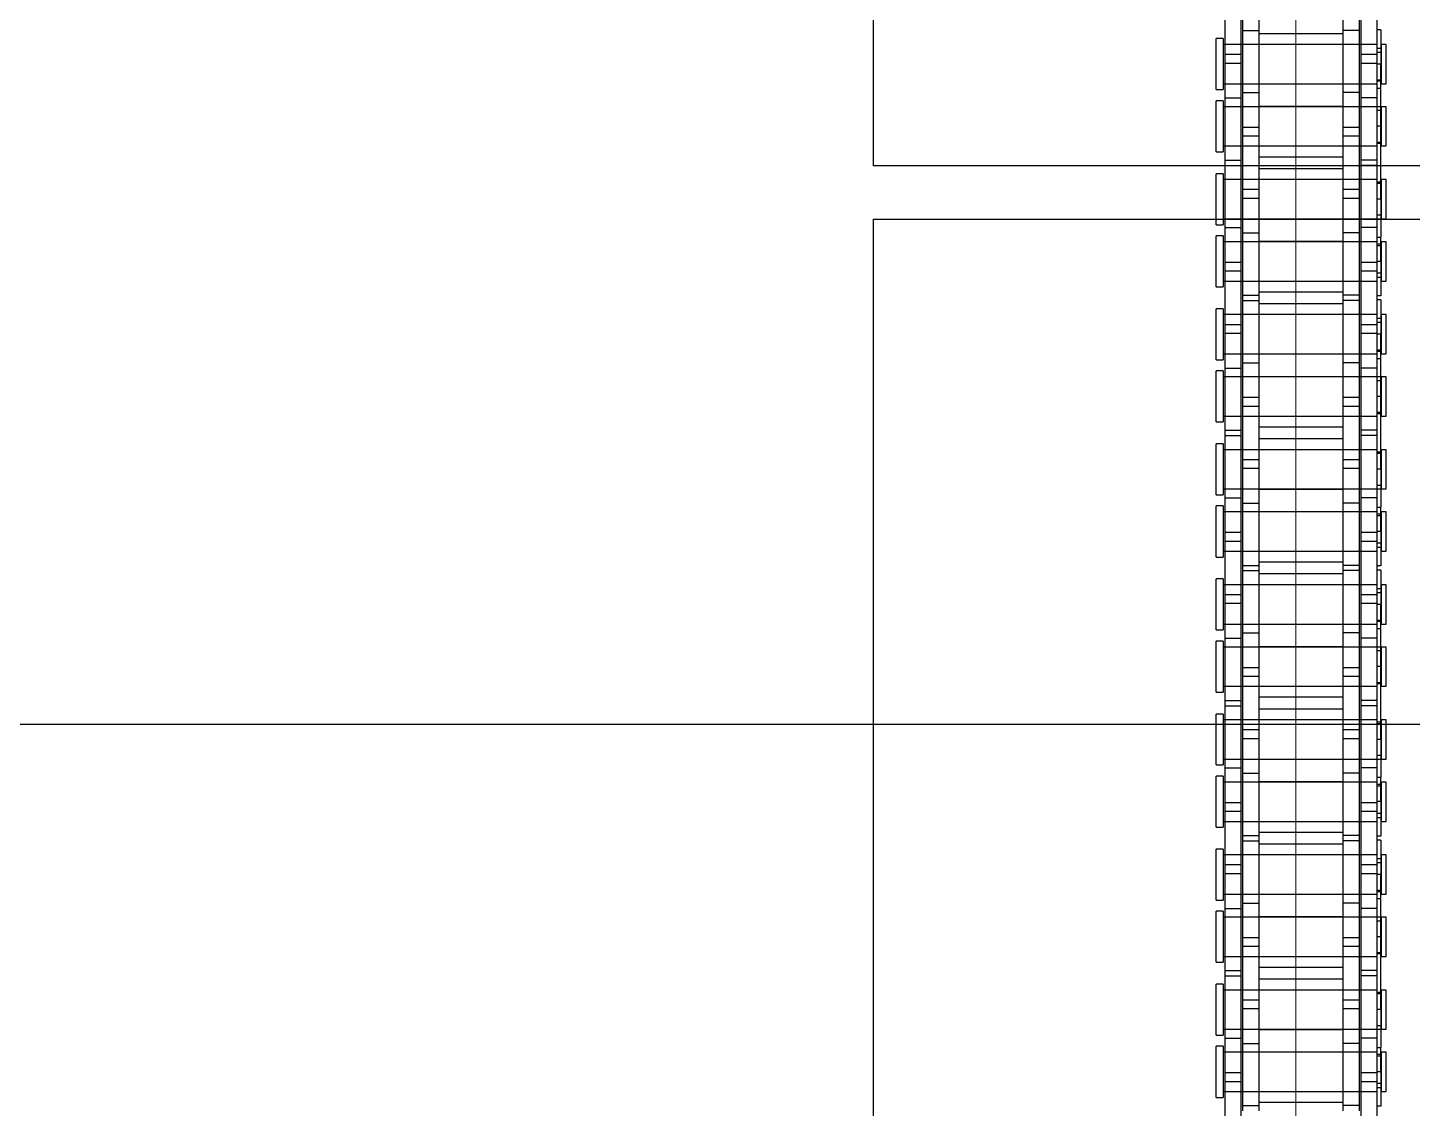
# Model space of a CAD drawing. Header units: metres. Extents: x 0 to 63075, y 0 to 44550.
# Drawn here: x 14450.2 to 14580.5, y 28010.9 to 28112.5 of the extents above; entities that cross this region are included whole.
import ezdxf

# ---------------------------------------------------------------- set-up
doc = ezdxf.new("R2010")
doc.units = ezdxf.units.M
doc.header["$LTSCALE"] = 75
for name, pattern in [('CENTER2', [28.575, 19.05, -3.175, 3.175, -3.175]), ('CENTERX2', [101.6, 63.5, -12.7, 12.7, -12.7]), ('HIDDEN2', [4.7625, 3.175, -1.5875])]:
    doc.linetypes.add(name, pattern=pattern)
for name, color, linetype in [('SC1', 7, 'CENTER2'), ('SDM', 7, 'Continuous'), ('SL4', 4, 'Continuous'), ('ST1', 7, 'HIDDEN2')]:
    doc.layers.add(name, color=color, linetype=linetype)

# ---------------------------------------------------------------- blocks, each defined once
blk = doc.blocks.new('A$Ca53c419a')
at = {"layer": 'SL4'}
for p, q in [((3617.21, 420.77), (3617.21, 281.23)), ((2339.74, 281.23), (3664.71, 281.23)), ((3664.71, 281.23), (3664.71, 215.76)), ((3669.71, 215.76), (3669.71, 281.23)), ((3669.71, 281.23), (4459.47, 281.23)), ((3664.71, 249), (3668.97, 249)), ((3668.97, 248.34), (3668.97, 249)), ((3668.97, 248.34), (3664.71, 248.34)), ((3664.71, 248.16), (3669.75, 248.16)), ((3664.73, 248.34), (3664.73, 248.16)), ((3668.42, 248.16), (3668.42, 248.34)), ((3664.71, 246.64), (3669.75, 246.64)), ((3664.71, 246.48), (3669.71, 246.48)), ((3664.73, 246.64), (3664.73, 246.48)), ((3668.42, 246.48), (3668.42, 246.64)), ((3664.71, 244.96), (3669.71, 244.96)), ((3664.71, 237.03), (3669.71, 237.03)), ((3664.71, 235.51), (3669.71, 235.51)), ((3664.71, 235.36), (3669.75, 235.36)), ((3664.73, 235.51), (3664.73, 235.36)), ((3668.42, 235.36), (3668.42, 235.51)), ((3664.71, 233.84), (3669.75, 233.84)), ((3666.58, 233.51), (3664.71, 233.51)), ((3664.73, 233.47), (3664.73, 233)), ((3668.42, 233.47), (3664.73, 233.47)), ((3665.1, 233.51), (3665.1, 233.47)), ((3666.58, 233.51), (3666.58, 233.84)), ((3666.58, 233.51), (3669.71, 233.51)), ((3668.05, 233.47), (3668.05, 233.51)), ((3668.42, 233), (3668.42, 233.47)), ((3664.73, 233), (3668.42, 233))]:
    blk.add_line(p, q, dxfattribs=at)
at = {"layer": 'ST1'}
for p, q in [((3617.21, 281.23), (3617.21, 208.76)), ((3582.13, 249), (3586.93, 249)), ((3582.13, 249), (3582.13, 248.34)), ((3586.93, 248.34), (3586.93, 249)), ((3587.98, 249), (3592.77, 249)), ((3587.98, 249), (3587.98, 248.34)), ((3592.77, 248.34), (3592.77, 249)), ((3594.83, 249), (3599.63, 249)), ((3594.83, 249), (3594.83, 248.34)), ((3599.63, 248.34), (3599.63, 249)), ((3600.68, 249), (3605.47, 249)), ((3600.68, 249), (3600.68, 248.34)), ((3605.47, 248.34), (3605.47, 249)), ((3607.53, 249), (3612.33, 249)), ((3607.53, 249), (3607.53, 248.34)), ((3612.33, 248.34), (3612.33, 249)), ((3613.38, 249), (3618.17, 249)), ((3613.38, 249), (3613.38, 248.34)), ((3618.17, 248.34), (3618.17, 249)), ((3620.23, 249), (3625.03, 249)), ((3620.23, 249), (3620.23, 248.34)), ((3625.03, 248.34), (3625.03, 249)), ((3626.08, 249), (3630.87, 249)), ((3626.08, 249), (3626.08, 248.34)), ((3630.87, 248.34), (3630.87, 249)), ((3632.93, 249), (3637.73, 249)), ((3632.93, 249), (3632.93, 248.34)), ((3637.73, 248.34), (3637.73, 249)), ((3638.78, 249), (3643.57, 249)), ((3638.78, 249), (3638.78, 248.34)), ((3643.57, 248.34), (3643.57, 249)), ((3645.63, 249), (3650.43, 249)), ((3645.63, 249), (3645.63, 248.34)), ((3650.43, 248.34), (3650.43, 249)), ((3651.48, 249), (3656.27, 249)), ((3651.48, 249), (3651.48, 248.34)), ((3656.27, 248.34), (3656.27, 249)), ((3658.33, 249), (3663.13, 249)), ((3658.33, 249), (3658.33, 248.34)), ((3663.13, 248.34), (3663.13, 249)), ((3664.18, 249), (3664.71, 249)), ((3664.18, 249), (3664.18, 248.34)), ((3671.03, 249), (3675.83, 249)), ((3671.03, 249), (3671.03, 248.34)), ((3675.83, 248.34), (3675.83, 249)), ((3676.88, 249), (3681.67, 249)), ((3676.88, 249), (3676.88, 248.34)), ((3681.67, 248.34), (3681.67, 249)), ((3574.5, 248.16), (3583.6, 248.16)), ((3586.93, 248.34), (3582.13, 248.34)), ((3582.68, 248.34), (3582.68, 233.84)), ((3582.68, 248.16), (3582.68, 246.64)), ((3583.6, 248.16), (3584.46, 248.16)), ((3583.6, 246.64), (3583.6, 248.16)), ((3584.46, 248.16), (3593.55, 248.16)), ((3584.46, 248.16), (3584.46, 246.64)), ((3586.37, 233.84), (3586.37, 248.34)), ((3586.37, 246.64), (3586.37, 248.16)), ((3587.7, 248.16), (3587.7, 246.64)), ((3592.77, 248.34), (3587.98, 248.34)), ((3588.53, 248.34), (3588.53, 233.84)), ((3588.53, 248.16), (3588.53, 246.64)), ((3592.22, 233.84), (3592.22, 248.34)), ((3592.22, 246.64), (3592.22, 248.16)), ((3593.55, 248.16), (3593.55, 246.64)), ((3593.55, 248.16), (3599.9, 248.16)), ((3594.05, 248.16), (3594.05, 246.64)), ((3599.63, 248.34), (3594.83, 248.34)), ((3595.38, 248.34), (3595.38, 233.84)), ((3595.38, 248.16), (3595.38, 246.64)), ((3599.07, 233.84), (3599.07, 248.34)), ((3599.07, 246.64), (3599.07, 248.16)), ((3599.9, 248.16), (3599.9, 246.64)), ((3599.9, 248.16), (3609, 248.16)), ((3605.47, 248.34), (3600.68, 248.34)), ((3601.23, 248.34), (3601.23, 233.84)), ((3601.23, 248.16), (3601.23, 246.64)), ((3603.15, 246.64), (3603.15, 248.16)), ((3604.01, 248.16), (3604.01, 246.64)), ((3604.92, 233.84), (3604.92, 248.34)), ((3604.92, 246.64), (3604.92, 248.16)), ((3612.33, 248.34), (3607.53, 248.34)), ((3608.08, 248.34), (3608.08, 233.84)), ((3608.08, 248.16), (3608.08, 246.64)), ((3609, 248.16), (3609.86, 248.16)), ((3609, 246.64), (3609, 248.16)), ((3609.86, 248.16), (3618.95, 248.16)), ((3609.86, 248.16), (3609.86, 246.64)), ((3611.77, 233.84), (3611.77, 248.34)), ((3611.77, 246.64), (3611.77, 248.16)), ((3613.1, 248.16), (3613.1, 246.64)), ((3618.17, 248.34), (3613.38, 248.34)), ((3613.93, 248.34), (3613.93, 233.84)), ((3613.93, 248.16), (3613.93, 246.64)), ((3617.62, 233.84), (3617.62, 248.34)), ((3617.62, 246.64), (3617.62, 248.16)), ((3618.95, 248.16), (3618.95, 246.64)), ((3618.95, 248.16), (3625.3, 248.16)), ((3619.45, 248.16), (3619.45, 246.64)), ((3625.03, 248.34), (3620.23, 248.34)), ((3620.78, 248.34), (3620.78, 233.84)), ((3620.78, 248.16), (3620.78, 246.64)), ((3624.47, 233.84), (3624.47, 248.34)), ((3624.47, 246.64), (3624.47, 248.16)), ((3625.3, 248.16), (3625.3, 246.64)), ((3625.3, 248.16), (3634.4, 248.16)), ((3630.87, 248.34), (3626.08, 248.34)), ((3626.63, 248.34), (3626.63, 233.84)), ((3626.63, 248.16), (3626.63, 246.64)), ((3628.55, 246.64), (3628.55, 248.16)), ((3629.41, 248.16), (3629.41, 246.64)), ((3630.32, 233.84), (3630.32, 248.34)), ((3630.32, 246.64), (3630.32, 248.16)), ((3637.73, 248.34), (3632.93, 248.34)), ((3633.48, 248.34), (3633.48, 233.84)), ((3633.48, 248.16), (3633.48, 246.64)), ((3634.4, 248.16), (3635.26, 248.16)), ((3634.4, 246.64), (3634.4, 248.16)), ((3635.26, 248.16), (3644.35, 248.16)), ((3635.26, 248.16), (3635.26, 246.64)), ((3637.17, 233.84), (3637.17, 248.34)), ((3637.17, 246.64), (3637.17, 248.16)), ((3638.5, 248.16), (3638.5, 246.64)), ((3643.57, 248.34), (3638.78, 248.34)), ((3639.33, 248.34), (3639.33, 233.84)), ((3639.33, 248.16), (3639.33, 246.64)), ((3643.02, 233.84), (3643.02, 248.34)), ((3643.02, 246.64), (3643.02, 248.16)), ((3644.35, 248.16), (3644.35, 246.64)), ((3644.35, 248.16), (3650.7, 248.16)), ((3644.85, 248.16), (3644.85, 246.64)), ((3650.43, 248.34), (3645.63, 248.34)), ((3646.18, 248.34), (3646.18, 233.84)), ((3646.18, 248.16), (3646.18, 246.64)), ((3649.87, 233.84), (3649.87, 248.34)), ((3649.87, 246.64), (3649.87, 248.16)), ((3650.7, 248.16), (3650.7, 246.64)), ((3650.7, 248.16), (3659.8, 248.16)), ((3656.27, 248.34), (3651.48, 248.34)), ((3652.03, 248.34), (3652.03, 233.84)), ((3652.03, 248.16), (3652.03, 246.64)), ((3653.95, 246.64), (3653.95, 248.16)), ((3654.81, 248.16), (3654.81, 246.64)), ((3655.72, 233.84), (3655.72, 248.34)), ((3655.72, 246.64), (3655.72, 248.16)), ((3663.13, 248.34), (3658.33, 248.34)), ((3658.88, 248.34), (3658.88, 233.84)), ((3658.88, 248.16), (3658.88, 246.64)), ((3659.8, 248.16), (3660.66, 248.16)), ((3659.8, 246.64), (3659.8, 248.16)), ((3660.66, 248.16), (3664.71, 248.16)), ((3660.66, 248.16), (3660.66, 246.64)), ((3662.57, 233.84), (3662.57, 248.34)), ((3662.57, 246.64), (3662.57, 248.16)), ((3663.9, 248.16), (3663.9, 246.64)), ((3664.71, 248.34), (3664.18, 248.34)), ((3664.73, 248.16), (3664.73, 246.64)), ((3664.73, 248.16), (3664.73, 246.64)), ((3668.42, 246.64), (3668.42, 248.16)), ((3668.42, 246.64), (3668.42, 248.16)), ((3669.75, 248.16), (3669.75, 246.64)), ((3669.75, 248.16), (3676.1, 248.16)), ((3670.25, 248.16), (3670.25, 246.64)), ((3675.83, 248.34), (3671.03, 248.34)), ((3671.58, 248.34), (3671.58, 233.84)), ((3671.58, 248.16), (3671.58, 246.64)), ((3675.27, 233.84), (3675.27, 248.34)), ((3675.27, 246.64), (3675.27, 248.16)), ((3676.1, 248.16), (3676.1, 246.64)), ((3676.1, 248.16), (3685.2, 248.16)), ((3681.67, 248.34), (3676.88, 248.34)), ((3677.43, 248.34), (3677.43, 233.84)), ((3677.43, 248.16), (3677.43, 246.64)), ((3679.35, 246.64), (3679.35, 248.16)), ((3680.21, 248.16), (3680.21, 246.64)), ((3681.12, 233.84), (3681.12, 248.34)), ((3681.12, 246.64), (3681.12, 248.16)), ((3574.5, 246.64), (3583.6, 246.64)), ((3580.85, 246.48), (3587.2, 246.48)), ((3581.35, 246.48), (3581.35, 244.96)), ((3582.68, 246.48), (3582.68, 244.96)), ((3583.6, 246.64), (3584.46, 246.64)), ((3584.46, 246.64), (3593.55, 246.64)), ((3586.37, 244.96), (3586.37, 246.48)), ((3587.2, 246.48), (3587.2, 244.96)), ((3587.2, 246.48), (3596.3, 246.48)), ((3588.53, 246.48), (3588.53, 244.96)), ((3590.45, 244.96), (3590.45, 246.48)), ((3591.31, 246.48), (3591.31, 244.96)), ((3592.22, 244.96), (3592.22, 246.48)), ((3593.55, 246.64), (3599.9, 246.64)), ((3595.38, 246.48), (3595.38, 244.96)), ((3596.3, 246.48), (3597.16, 246.48)), ((3596.3, 244.96), (3596.3, 246.48)), ((3597.16, 246.48), (3606.25, 246.48)), ((3597.16, 246.48), (3597.16, 244.96)), ((3599.07, 244.96), (3599.07, 246.48)), ((3599.9, 246.64), (3609, 246.64)), ((3600.4, 246.48), (3600.4, 244.96)), ((3601.23, 246.48), (3601.23, 244.96)), ((3604.92, 244.96), (3604.92, 246.48)), ((3606.25, 246.48), (3606.25, 244.96)), ((3606.25, 246.48), (3612.6, 246.48)), ((3606.75, 246.48), (3606.75, 244.96)), ((3608.08, 246.48), (3608.08, 244.96)), ((3609, 246.64), (3609.86, 246.64)), ((3609.86, 246.64), (3618.95, 246.64)), ((3611.77, 244.96), (3611.77, 246.48)), ((3612.6, 246.48), (3612.6, 244.96)), ((3612.6, 246.48), (3621.7, 246.48)), ((3613.93, 246.48), (3613.93, 244.96)), ((3615.85, 244.96), (3615.85, 246.48)), ((3616.71, 246.48), (3616.71, 244.96)), ((3617.62, 244.96), (3617.62, 246.48)), ((3618.95, 246.64), (3625.3, 246.64)), ((3620.78, 246.48), (3620.78, 244.96)), ((3621.7, 246.48), (3622.56, 246.48)), ((3621.7, 244.96), (3621.7, 246.48)), ((3622.56, 246.48), (3631.65, 246.48)), ((3622.56, 246.48), (3622.56, 244.96)), ((3624.47, 244.96), (3624.47, 246.48)), ((3625.3, 246.64), (3634.4, 246.64)), ((3625.8, 246.48), (3625.8, 244.96)), ((3626.63, 246.48), (3626.63, 244.96)), ((3630.32, 244.96), (3630.32, 246.48)), ((3631.65, 246.48), (3631.65, 244.96)), ((3631.65, 246.48), (3638, 246.48)), ((3632.15, 246.48), (3632.15, 244.96)), ((3633.48, 246.48), (3633.48, 244.96)), ((3634.4, 246.64), (3635.26, 246.64)), ((3635.26, 246.64), (3644.35, 246.64)), ((3637.17, 244.96), (3637.17, 246.48)), ((3638, 246.48), (3638, 244.96)), ((3638, 246.48), (3647.1, 246.48)), ((3639.33, 246.48), (3639.33, 244.96)), ((3641.25, 244.96), (3641.25, 246.48)), ((3642.11, 246.48), (3642.11, 244.96)), ((3643.02, 244.96), (3643.02, 246.48)), ((3644.35, 246.64), (3650.7, 246.64)), ((3646.18, 246.48), (3646.18, 244.96)), ((3647.1, 246.48), (3647.96, 246.48)), ((3647.1, 244.96), (3647.1, 246.48)), ((3647.96, 246.48), (3657.05, 246.48)), ((3647.96, 246.48), (3647.96, 244.96)), ((3649.87, 244.96), (3649.87, 246.48)), ((3650.7, 246.64), (3659.8, 246.64)), ((3651.2, 246.48), (3651.2, 244.96)), ((3652.03, 246.48), (3652.03, 244.96)), ((3655.72, 244.96), (3655.72, 246.48)), ((3657.05, 246.48), (3657.05, 244.96)), ((3657.05, 246.48), (3663.4, 246.48)), ((3657.55, 246.48), (3657.55, 244.96)), ((3658.88, 246.48), (3658.88, 244.96)), ((3659.8, 246.64), (3660.66, 246.64)), ((3660.66, 246.64), (3664.71, 246.64)), ((3662.57, 244.96), (3662.57, 246.48)), ((3663.4, 246.48), (3663.4, 244.96)), ((3663.4, 246.48), (3664.71, 246.48)), ((3664.73, 246.48), (3664.73, 235.51)), ((3664.73, 246.48), (3664.73, 244.96)), ((3666.65, 244.96), (3666.65, 246.48)), ((3667.51, 246.48), (3667.51, 244.96)), ((3668.42, 235.51), (3668.42, 246.48)), ((3668.42, 244.96), (3668.42, 246.48)), ((3669.71, 246.48), (3672.5, 246.48)), ((3669.75, 246.64), (3676.1, 246.64)), ((3671.58, 246.48), (3671.58, 244.96)), ((3672.5, 246.48), (3673.36, 246.48)), ((3672.5, 244.96), (3672.5, 246.48)), ((3673.36, 246.48), (3682.45, 246.48)), ((3673.36, 246.48), (3673.36, 244.96)), ((3675.27, 244.96), (3675.27, 246.48)), ((3676.1, 246.64), (3685.2, 246.64)), ((3676.6, 246.48), (3676.6, 244.96)), ((3677.43, 246.48), (3677.43, 244.96)), ((3681.12, 244.96), (3681.12, 246.48)), ((3682.45, 246.48), (3682.45, 244.96)), ((3682.45, 246.48), (3688.8, 246.48)), ((3580.85, 244.96), (3587.2, 244.96)), ((3581.64, 237.03), (3581.64, 244.96)), ((3582.68, 244.96), (3582.68, 237.03)), ((3586.37, 237.03), (3586.37, 244.96)), ((3586.42, 244.96), (3586.42, 237.03)), ((3587.2, 244.96), (3596.3, 244.96)), ((3588.49, 237.03), (3588.49, 244.96)), ((3588.53, 244.96), (3588.53, 237.03)), ((3592.22, 237.03), (3592.22, 244.96)), ((3593.27, 244.96), (3593.27, 237.03)), ((3594.34, 237.03), (3594.34, 244.96)), ((3595.38, 244.96), (3595.38, 237.03)), ((3596.3, 244.96), (3597.16, 244.96)), ((3597.16, 244.96), (3606.25, 244.96)), ((3599.07, 237.03), (3599.07, 244.96)), ((3599.12, 244.96), (3599.12, 237.03)), ((3601.19, 237.03), (3601.19, 244.96)), ((3601.23, 244.96), (3601.23, 237.03)), ((3604.92, 237.03), (3604.92, 244.96)), ((3605.97, 244.96), (3605.97, 237.03)), ((3606.25, 244.96), (3612.6, 244.96)), ((3607.04, 237.03), (3607.04, 244.96)), ((3608.08, 244.96), (3608.08, 237.03)), ((3611.77, 237.03), (3611.77, 244.96)), ((3611.82, 244.96), (3611.82, 237.03)), ((3612.6, 244.96), (3621.7, 244.96)), ((3613.89, 237.03), (3613.89, 244.96)), ((3613.93, 244.96), (3613.93, 237.03)), ((3617.62, 237.03), (3617.62, 244.96)), ((3618.67, 244.96), (3618.67, 237.03)), ((3619.74, 237.03), (3619.74, 244.96)), ((3620.78, 244.96), (3620.78, 237.03)), ((3621.7, 244.96), (3622.56, 244.96)), ((3622.56, 244.96), (3631.65, 244.96)), ((3624.47, 237.03), (3624.47, 244.96)), ((3624.52, 244.96), (3624.52, 237.03)), ((3626.59, 237.03), (3626.59, 244.96)), ((3626.63, 244.96), (3626.63, 237.03)), ((3630.32, 237.03), (3630.32, 244.96)), ((3631.37, 244.96), (3631.37, 237.03)), ((3631.65, 244.96), (3638, 244.96)), ((3632.44, 237.03), (3632.44, 244.96)), ((3633.48, 244.96), (3633.48, 237.03)), ((3637.17, 237.03), (3637.17, 244.96)), ((3637.22, 244.96), (3637.22, 237.03)), ((3638, 244.96), (3647.1, 244.96)), ((3639.29, 237.03), (3639.29, 244.96)), ((3639.33, 244.96), (3639.33, 237.03)), ((3643.02, 237.03), (3643.02, 244.96)), ((3644.07, 244.96), (3644.07, 237.03)), ((3645.14, 237.03), (3645.14, 244.96)), ((3646.18, 244.96), (3646.18, 237.03)), ((3647.1, 244.96), (3647.96, 244.96)), ((3647.96, 244.96), (3657.05, 244.96)), ((3649.87, 237.03), (3649.87, 244.96)), ((3649.92, 244.96), (3649.92, 237.03)), ((3651.99, 237.03), (3651.99, 244.96)), ((3652.03, 244.96), (3652.03, 237.03)), ((3655.72, 237.03), (3655.72, 244.96)), ((3656.77, 244.96), (3656.77, 237.03)), ((3657.05, 244.96), (3663.4, 244.96)), ((3657.84, 237.03), (3657.84, 244.96)), ((3658.88, 244.96), (3658.88, 237.03)), ((3662.57, 237.03), (3662.57, 244.96)), ((3662.62, 244.96), (3662.62, 237.03)), ((3663.4, 244.96), (3664.71, 244.96)), ((3664.69, 237.03), (3664.69, 244.96)), ((3664.73, 244.96), (3664.73, 237.03)), ((3668.42, 237.03), (3668.42, 244.96)), ((3669.47, 244.96), (3669.47, 237.03)), ((3669.71, 244.96), (3672.5, 244.96)), ((3670.54, 237.03), (3670.54, 244.96)), ((3671.58, 244.96), (3671.58, 237.03)), ((3672.5, 244.96), (3673.36, 244.96)), ((3673.36, 244.96), (3682.45, 244.96)), ((3675.27, 237.03), (3675.27, 244.96)), ((3675.32, 244.96), (3675.32, 237.03)), ((3677.39, 237.03), (3677.39, 244.96)), ((3677.43, 244.96), (3677.43, 237.03)), ((3681.12, 237.03), (3681.12, 244.96)), ((3682.17, 244.96), (3682.17, 237.03)), ((3682.45, 244.96), (3688.8, 244.96)), ((3580.85, 237.03), (3587.2, 237.03)), ((3581.35, 235.51), (3581.35, 237.03)), ((3582.68, 237.03), (3582.68, 235.51)), ((3586.37, 235.51), (3586.37, 237.03)), ((3587.2, 235.51), (3587.2, 237.03)), ((3587.2, 237.03), (3596.3, 237.03)), ((3588.53, 237.03), (3588.53, 235.51)), ((3590.45, 235.51), (3590.45, 237.03)), ((3591.31, 237.03), (3591.31, 235.51)), ((3592.22, 235.51), (3592.22, 237.03)), ((3595.38, 237.03), (3595.38, 235.51)), ((3596.3, 237.03), (3597.16, 237.03)), ((3596.3, 235.51), (3596.3, 237.03)), ((3597.16, 237.03), (3606.25, 237.03)), ((3597.16, 237.03), (3597.16, 235.51)), ((3599.07, 235.51), (3599.07, 237.03)), ((3600.4, 235.51), (3600.4, 237.03)), ((3601.23, 237.03), (3601.23, 235.51)), ((3604.92, 235.51), (3604.92, 237.03)), ((3606.25, 235.51), (3606.25, 237.03)), ((3606.25, 237.03), (3612.6, 237.03)), ((3606.75, 235.51), (3606.75, 237.03)), ((3608.08, 237.03), (3608.08, 235.51)), ((3611.77, 235.51), (3611.77, 237.03)), ((3612.6, 235.51), (3612.6, 237.03)), ((3612.6, 237.03), (3621.7, 237.03)), ((3613.93, 237.03), (3613.93, 235.51)), ((3615.85, 235.51), (3615.85, 237.03)), ((3616.71, 237.03), (3616.71, 235.51)), ((3617.62, 235.51), (3617.62, 237.03)), ((3620.78, 237.03), (3620.78, 235.51)), ((3621.7, 237.03), (3622.56, 237.03)), ((3621.7, 235.51), (3621.7, 237.03)), ((3622.56, 237.03), (3631.65, 237.03)), ((3622.56, 237.03), (3622.56, 235.51)), ((3624.47, 235.51), (3624.47, 237.03)), ((3625.8, 235.51), (3625.8, 237.03)), ((3626.63, 237.03), (3626.63, 235.51)), ((3630.32, 235.51), (3630.32, 237.03)), ((3631.65, 235.51), (3631.65, 237.03)), ((3631.65, 237.03), (3638, 237.03)), ((3632.15, 235.51), (3632.15, 237.03)), ((3633.48, 237.03), (3633.48, 235.51)), ((3637.17, 235.51), (3637.17, 237.03)), ((3638, 235.51), (3638, 237.03)), ((3638, 237.03), (3647.1, 237.03)), ((3639.33, 237.03), (3639.33, 235.51)), ((3641.25, 235.51), (3641.25, 237.03)), ((3642.11, 237.03), (3642.11, 235.51)), ((3643.02, 235.51), (3643.02, 237.03)), ((3646.18, 237.03), (3646.18, 235.51)), ((3647.1, 237.03), (3647.96, 237.03)), ((3647.1, 235.51), (3647.1, 237.03)), ((3647.96, 237.03), (3657.05, 237.03)), ((3647.96, 237.03), (3647.96, 235.51)), ((3649.87, 235.51), (3649.87, 237.03)), ((3651.2, 235.51), (3651.2, 237.03)), ((3652.03, 237.03), (3652.03, 235.51)), ((3655.72, 235.51), (3655.72, 237.03)), ((3657.05, 235.51), (3657.05, 237.03)), ((3657.05, 237.03), (3663.4, 237.03)), ((3657.55, 235.51), (3657.55, 237.03)), ((3658.88, 237.03), (3658.88, 235.51)), ((3662.57, 235.51), (3662.57, 237.03)), ((3663.4, 235.51), (3663.4, 237.03)), ((3663.4, 237.03), (3664.71, 237.03)), ((3664.73, 237.03), (3664.73, 235.51)), ((3666.65, 235.51), (3666.65, 237.03)), ((3667.51, 237.03), (3667.51, 235.51)), ((3668.42, 235.51), (3668.42, 237.03)), ((3669.71, 237.03), (3672.5, 237.03)), ((3671.58, 237.03), (3671.58, 235.51)), ((3672.5, 237.03), (3673.36, 237.03)), ((3672.5, 235.51), (3672.5, 237.03)), ((3673.36, 237.03), (3682.45, 237.03)), ((3673.36, 237.03), (3673.36, 235.51)), ((3675.27, 235.51), (3675.27, 237.03)), ((3676.6, 235.51), (3676.6, 237.03)), ((3677.43, 237.03), (3677.43, 235.51)), ((3681.12, 235.51), (3681.12, 237.03)), ((3682.45, 235.51), (3682.45, 237.03)), ((3682.45, 237.03), (3688.8, 237.03)), ((3574.5, 235.36), (3583.6, 235.36)), ((3580.85, 235.51), (3587.2, 235.51)), ((3582.68, 235.36), (3582.68, 233.84)), ((3583.6, 235.36), (3584.46, 235.36)), ((3583.6, 233.84), (3583.6, 235.36)), ((3584.46, 235.36), (3593.55, 235.36)), ((3584.46, 235.36), (3584.46, 233.84)), ((3586.37, 233.84), (3586.37, 235.36)), ((3587.2, 235.51), (3596.3, 235.51)), ((3587.7, 233.84), (3587.7, 235.36)), ((3588.53, 235.36), (3588.53, 233.51)), ((3592.22, 233.84), (3592.22, 235.36)), ((3593.55, 233.84), (3593.55, 235.36)), ((3593.55, 235.36), (3599.9, 235.36)), ((3594.05, 233.84), (3594.05, 235.36)), ((3595.38, 235.36), (3595.38, 233.84)), ((3596.3, 235.51), (3597.16, 235.51)), ((3597.16, 235.51), (3606.25, 235.51)), ((3599.07, 233.51), (3599.07, 235.36)), ((3599.9, 233.84), (3599.9, 235.36)), ((3599.9, 235.36), (3609, 235.36)), ((3601.23, 235.36), (3601.23, 233.84)), ((3603.15, 233.84), (3603.15, 235.36)), ((3604.01, 235.36), (3604.01, 233.84)), ((3604.92, 233.84), (3604.92, 235.36)), ((3606.25, 235.51), (3612.6, 235.51)), ((3608.08, 235.36), (3608.08, 233.84)), ((3609, 235.36), (3609.86, 235.36)), ((3609, 233.84), (3609, 235.36)), ((3609.86, 235.36), (3618.95, 235.36)), ((3609.86, 235.36), (3609.86, 233.84)), ((3611.77, 233.84), (3611.77, 235.36)), ((3612.6, 235.51), (3621.7, 235.51)), ((3613.1, 233.84), (3613.1, 235.36)), ((3613.93, 235.36), (3613.93, 233.51)), ((3617.62, 233.84), (3617.62, 235.36)), ((3618.95, 233.84), (3618.95, 235.36)), ((3618.95, 235.36), (3625.3, 235.36)), ((3619.45, 233.84), (3619.45, 235.36)), ((3620.78, 235.36), (3620.78, 233.84)), ((3621.7, 235.51), (3622.56, 235.51)), ((3622.56, 235.51), (3631.65, 235.51)), ((3624.47, 233.51), (3624.47, 235.36)), ((3625.3, 233.84), (3625.3, 235.36)), ((3625.3, 235.36), (3634.4, 235.36)), ((3626.63, 235.36), (3626.63, 233.84)), ((3628.55, 233.84), (3628.55, 235.36)), ((3629.41, 235.36), (3629.41, 233.84)), ((3630.32, 233.84), (3630.32, 235.36)), ((3631.65, 235.51), (3638, 235.51)), ((3633.48, 235.36), (3633.48, 233.84)), ((3634.4, 235.36), (3635.26, 235.36)), ((3634.4, 233.84), (3634.4, 235.36)), ((3635.26, 235.36), (3644.35, 235.36)), ((3635.26, 235.36), (3635.26, 233.84)), ((3637.17, 233.84), (3637.17, 235.36)), ((3638, 235.51), (3647.1, 235.51)), ((3638.5, 233.84), (3638.5, 235.36)), ((3639.33, 235.36), (3639.33, 233.51)), ((3643.02, 233.84), (3643.02, 235.36)), ((3644.35, 233.84), (3644.35, 235.36)), ((3644.35, 235.36), (3650.7, 235.36)), ((3644.85, 233.84), (3644.85, 235.36)), ((3646.18, 235.36), (3646.18, 233.84)), ((3647.1, 235.51), (3647.96, 235.51)), ((3647.96, 235.51), (3657.05, 235.51)), ((3649.87, 233.51), (3649.87, 235.36)), ((3650.7, 233.84), (3650.7, 235.36)), ((3650.7, 235.36), (3659.8, 235.36)), ((3652.03, 235.36), (3652.03, 233.84)), ((3653.95, 233.84), (3653.95, 235.36)), ((3654.81, 235.36), (3654.81, 233.84)), ((3655.72, 233.84), (3655.72, 235.36)), ((3657.05, 235.51), (3663.4, 235.51)), ((3658.88, 235.36), (3658.88, 233.84)), ((3659.8, 235.36), (3660.66, 235.36)), ((3659.8, 233.84), (3659.8, 235.36)), ((3660.66, 235.36), (3664.71, 235.36)), ((3660.66, 235.36), (3660.66, 233.84)), ((3662.57, 233.84), (3662.57, 235.36)), ((3663.4, 235.51), (3664.71, 235.51)), ((3663.9, 233.84), (3663.9, 235.36)), ((3664.73, 235.36), (3664.73, 233.51)), ((3664.73, 235.36), (3664.73, 233.84)), ((3668.42, 233.84), (3668.42, 235.36)), ((3668.42, 233.84), (3668.42, 235.36)), ((3669.71, 235.51), (3672.5, 235.51)), ((3669.75, 233.84), (3669.75, 235.36)), ((3669.75, 235.36), (3676.1, 235.36)), ((3670.25, 233.84), (3670.25, 235.36)), ((3671.58, 235.36), (3671.58, 233.84)), ((3672.5, 235.51), (3673.36, 235.51)), ((3673.36, 235.51), (3682.45, 235.51)), ((3675.27, 233.51), (3675.27, 235.36)), ((3676.1, 233.84), (3676.1, 235.36)), ((3676.1, 235.36), (3685.2, 235.36)), ((3677.43, 235.36), (3677.43, 233.84)), ((3679.35, 233.84), (3679.35, 235.36)), ((3680.21, 235.36), (3680.21, 233.84)), ((3681.12, 233.84), (3681.12, 235.36)), ((3682.45, 235.51), (3688.8, 235.51)), ((3574.5, 233.84), (3583.6, 233.84)), ((3581.3, 233.51), (3581.3, 233.84)), ((3584.53, 233.51), (3581.3, 233.51)), ((3586.37, 233.47), (3582.68, 233.47)), ((3582.68, 233.47), (3582.68, 233)), ((3583.05, 233.84), (3583.05, 233.47)), ((3583.42, 233.51), (3583.42, 233.84)), ((3583.6, 233.84), (3584.46, 233.84)), ((3584.46, 233.84), (3593.55, 233.84)), ((3584.53, 233.51), (3584.53, 233.84)), ((3584.53, 233.51), (3586.82, 233.51)), ((3586, 233.47), (3586, 233.84)), ((3586.15, 233.51), (3586.15, 233.84)), ((3586.37, 233), (3586.37, 233.47)), ((3586.82, 233.84), (3586.82, 233.51)), ((3590.38, 233.51), (3586.82, 233.51)), ((3592.22, 233.47), (3588.53, 233.47)), ((3588.53, 233.47), (3588.53, 233)), ((3588.9, 233.84), (3588.9, 233.47)), ((3590.38, 233.51), (3590.38, 233.84)), ((3590.38, 233.51), (3603.08, 233.51)), ((3591.85, 233.47), (3591.85, 233.84)), ((3591.99, 233.51), (3591.99, 233.84)), ((3592.22, 233), (3592.22, 233.47)), ((3593.55, 233.84), (3599.9, 233.84)), ((3599.07, 233.47), (3595.38, 233.47)), ((3595.38, 233.47), (3595.38, 233)), ((3595.61, 233.51), (3595.61, 233.84)), ((3595.75, 233.84), (3595.75, 233.47)), ((3597.23, 233.51), (3597.23, 233.84)), ((3598.7, 233.47), (3598.7, 233.84)), ((3599.07, 233), (3599.07, 233.47)), ((3599.9, 233.84), (3609, 233.84)), ((3600.78, 233.51), (3600.78, 233.84)), ((3604.92, 233.47), (3601.23, 233.47)), ((3601.23, 233.47), (3601.23, 233)), ((3601.46, 233.51), (3601.46, 233.84)), ((3601.6, 233.84), (3601.6, 233.47)), ((3603.08, 233.51), (3603.08, 233.84)), ((3606.31, 233.51), (3603.08, 233.51)), ((3604.18, 233.51), (3604.18, 233.84)), ((3604.55, 233.47), (3604.55, 233.84)), ((3604.92, 233), (3604.92, 233.47)), ((3606.31, 233.51), (3606.31, 233.84)), ((3606.7, 233.51), (3606.7, 233.84)), ((3609.93, 233.51), (3606.7, 233.51)), ((3611.77, 233.47), (3608.08, 233.47)), ((3608.08, 233.47), (3608.08, 233)), ((3608.45, 233.84), (3608.45, 233.47)), ((3608.82, 233.51), (3608.82, 233.84)), ((3609, 233.84), (3609.86, 233.84)), ((3609.86, 233.84), (3618.95, 233.84)), ((3609.93, 233.51), (3609.93, 233.84)), ((3609.93, 233.51), (3612.22, 233.51)), ((3611.4, 233.47), (3611.4, 233.84)), ((3611.55, 233.51), (3611.55, 233.84)), ((3611.77, 233), (3611.77, 233.47)), ((3612.22, 233.84), (3612.22, 233.51)), ((3615.78, 233.51), (3612.22, 233.51)), ((3617.62, 233.47), (3613.93, 233.47)), ((3613.93, 233.47), (3613.93, 233)), ((3614.3, 233.84), (3614.3, 233.47)), ((3615.78, 233.51), (3615.78, 233.84)), ((3615.78, 233.51), (3628.48, 233.51)), ((3617.25, 233.47), (3617.25, 233.84)), ((3617.39, 233.51), (3617.39, 233.84)), ((3617.62, 233), (3617.62, 233.47)), ((3618.95, 233.84), (3625.3, 233.84)), ((3624.47, 233.47), (3620.78, 233.47)), ((3620.78, 233.47), (3620.78, 233)), ((3621.01, 233.51), (3621.01, 233.84)), ((3621.15, 233.84), (3621.15, 233.47)), ((3622.63, 233.51), (3622.63, 233.84)), ((3624.1, 233.47), (3624.1, 233.84)), ((3624.47, 233), (3624.47, 233.47)), ((3625.3, 233.84), (3634.4, 233.84)), ((3626.18, 233.51), (3626.18, 233.84)), ((3630.32, 233.47), (3626.63, 233.47)), ((3626.63, 233.47), (3626.63, 233)), ((3626.86, 233.51), (3626.86, 233.84)), ((3627, 233.84), (3627, 233.47)), ((3628.48, 233.51), (3628.48, 233.84)), ((3631.71, 233.51), (3628.48, 233.51)), ((3629.58, 233.51), (3629.58, 233.84)), ((3629.95, 233.47), (3629.95, 233.84)), ((3630.32, 233), (3630.32, 233.47)), ((3631.71, 233.51), (3631.71, 233.84)), ((3632.1, 233.51), (3632.1, 233.84)), ((3635.33, 233.51), (3632.1, 233.51)), ((3637.17, 233.47), (3633.48, 233.47)), ((3633.48, 233.47), (3633.48, 233)), ((3633.85, 233.84), (3633.85, 233.47)), ((3634.22, 233.51), (3634.22, 233.84)), ((3634.4, 233.84), (3635.26, 233.84)), ((3635.26, 233.84), (3644.35, 233.84)), ((3635.33, 233.51), (3635.33, 233.84)), ((3635.33, 233.51), (3637.62, 233.51)), ((3636.8, 233.47), (3636.8, 233.84)), ((3636.95, 233.51), (3636.95, 233.84)), ((3637.17, 233), (3637.17, 233.47)), ((3637.62, 233.84), (3637.62, 233.51)), ((3641.18, 233.51), (3637.62, 233.51)), ((3643.02, 233.47), (3639.33, 233.47)), ((3639.33, 233.47), (3639.33, 233)), ((3639.7, 233.84), (3639.7, 233.47)), ((3641.18, 233.51), (3641.18, 233.84)), ((3641.18, 233.51), (3653.88, 233.51)), ((3642.65, 233.47), (3642.65, 233.84)), ((3642.79, 233.51), (3642.79, 233.84)), ((3643.02, 233), (3643.02, 233.47)), ((3644.35, 233.84), (3650.7, 233.84)), ((3649.87, 233.47), (3646.18, 233.47)), ((3646.18, 233.47), (3646.18, 233)), ((3646.41, 233.51), (3646.41, 233.84)), ((3646.55, 233.84), (3646.55, 233.47)), ((3648.03, 233.51), (3648.03, 233.84)), ((3649.5, 233.47), (3649.5, 233.84)), ((3649.87, 233), (3649.87, 233.47)), ((3650.7, 233.84), (3659.8, 233.84)), ((3651.58, 233.51), (3651.58, 233.84)), ((3655.72, 233.47), (3652.03, 233.47)), ((3652.03, 233.47), (3652.03, 233)), ((3652.26, 233.51), (3652.26, 233.84)), ((3652.4, 233.84), (3652.4, 233.47)), ((3653.88, 233.51), (3653.88, 233.84)), ((3657.11, 233.51), (3653.88, 233.51)), ((3654.98, 233.51), (3654.98, 233.84)), ((3655.35, 233.47), (3655.35, 233.84)), ((3655.72, 233), (3655.72, 233.47)), ((3657.11, 233.51), (3657.11, 233.84)), ((3657.5, 233.51), (3657.5, 233.84)), ((3660.73, 233.51), (3657.5, 233.51)), ((3662.57, 233.47), (3658.88, 233.47)), ((3658.88, 233.47), (3658.88, 233)), ((3659.25, 233.84), (3659.25, 233.47)), ((3659.62, 233.51), (3659.62, 233.84)), ((3659.8, 233.84), (3660.66, 233.84)), ((3660.66, 233.84), (3664.71, 233.84)), ((3660.73, 233.51), (3660.73, 233.84)), ((3660.73, 233.51), (3663.02, 233.51)), ((3662.2, 233.47), (3662.2, 233.84)), ((3662.35, 233.51), (3662.35, 233.84)), ((3662.57, 233), (3662.57, 233.47)), ((3663.02, 233.84), (3663.02, 233.51)), ((3664.71, 233.51), (3663.02, 233.51)), ((3665.1, 233.84), (3665.1, 233.51)), ((3668.05, 233.51), (3668.05, 233.84)), ((3668.19, 233.51), (3668.19, 233.84)), ((3669.71, 233.51), (3679.28, 233.51)), ((3669.75, 233.84), (3676.1, 233.84)), ((3675.27, 233.47), (3671.58, 233.47)), ((3671.58, 233.47), (3671.58, 233)), ((3671.81, 233.51), (3671.81, 233.84)), ((3671.95, 233.84), (3671.95, 233.47)), ((3673.43, 233.51), (3673.43, 233.84)), ((3674.9, 233.47), (3674.9, 233.84)), ((3675.27, 233), (3675.27, 233.47)), ((3676.1, 233.84), (3685.2, 233.84)), ((3676.98, 233.51), (3676.98, 233.84)), ((3681.12, 233.47), (3677.43, 233.47)), ((3677.43, 233.47), (3677.43, 233)), ((3677.66, 233.51), (3677.66, 233.84)), ((3677.8, 233.84), (3677.8, 233.47)), ((3679.28, 233.51), (3679.28, 233.84)), ((3682.51, 233.51), (3679.28, 233.51)), ((3680.38, 233.51), (3680.38, 233.84)), ((3680.75, 233.47), (3680.75, 233.84)), ((3681.12, 233), (3681.12, 233.47)), ((3682.51, 233.51), (3682.51, 233.84)), ((3582.68, 233), (3586.37, 233)), ((3588.53, 233), (3592.22, 233)), ((3595.38, 233), (3599.07, 233)), ((3601.23, 233), (3604.92, 233)), ((3608.08, 233), (3611.77, 233)), ((3613.93, 233), (3617.62, 233)), ((3620.78, 233), (3624.47, 233)), ((3626.63, 233), (3630.32, 233)), ((3633.48, 233), (3637.17, 233)), ((3639.33, 233), (3643.02, 233)), ((3646.18, 233), (3649.87, 233)), ((3652.03, 233), (3655.72, 233)), ((3658.88, 233), (3662.57, 233)), ((3671.58, 233), (3675.27, 233)), ((3677.43, 233), (3681.12, 233))]:
    blk.add_line(p, q, dxfattribs=at)

msp = doc.modelspace()

# ---------------------------------------------------------------- linework, layer by layer
at = {"layer": 'SC1', "color": 7, "linetype": 'CENTERX2', "lineweight": 9}
msp.add_line((14569.52, 27471.35), (14569.52, 41727.52), dxfattribs=at)

# ---------------------------------------------------------------- block references
at = {"layer": 'SDM', "rotation": 90}
msp.add_blockref('A$Ca53c419a', (14811.03, 24429.77), dxfattribs=at)

doc.saveas('drawing.dxf')
